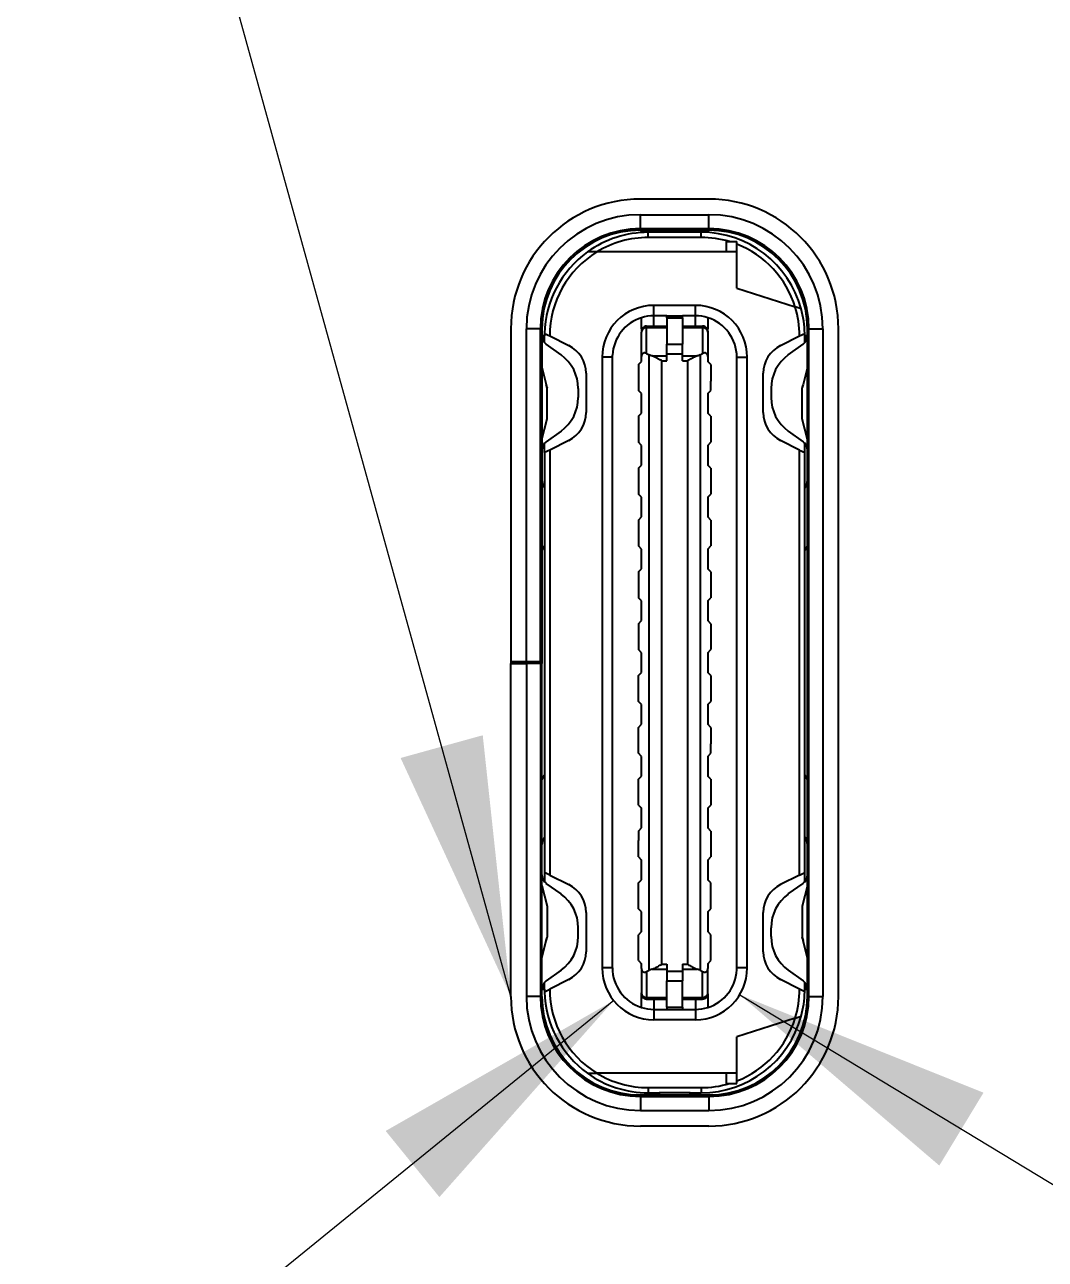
# Model space of a CAD drawing. Header units: millimetres. Extents: x 15 to 205, y 5 to 292.
# Drawn here: x 123.48 to 133.32, y 136.92 to 148.83 of the extents above; entities that cross this region are included whole.
import ezdxf

# ---------------------------------------------------------------- set-up
doc = ezdxf.new("R2010")
doc.units = ezdxf.units.MM
doc.layers.add('Annotations', color=7, linetype='Continuous')
doc.layers.add('Geometries', color=7, linetype='Continuous')
doc.dimstyles.new('ISO-25', dxfattribs={"dimtxt": 2.5, "dimasz": 2.5, "dimexe": 1.25, "dimexo": 0.625, "dimtad": 1, "dimtxsty": 'Standard', "dimcen": 2.5, "dimadec": 0, "dimazin": 0, "dimtfac": 1, "dimtmove": 0, "dimatfit": 3, "dimfxl": 1, "dimarcsym": 0})

msp = doc.modelspace()

# ---------------------------------------------------------------- linework, layer by layer
at = {"layer": 'Geometries', "linetype": 'Continuous', "lineweight": 40}
for p, q in [((130.077, 147.145), (129.417, 147.145)), ((129.417, 146.86), (129.417, 146.995)), ((129.417, 146.995), (130.077, 146.995)), ((130.077, 146.86), (130.077, 146.995)), ((129.417, 146.86), (129.417, 146.845)), ((129.417, 146.86), (130.077, 146.86)), ((129.417, 146.845), (129.597, 146.845)), ((129.597, 146.825), (129.492, 146.825)), ((129.492, 146.775), (129.492, 146.825)), ((129.597, 146.825), (129.597, 146.845)), ((129.597, 146.845), (129.897, 146.845)), ((129.897, 146.825), (129.597, 146.825)), ((129.897, 146.845), (129.897, 146.825)), ((129.897, 146.845), (130.077, 146.845)), ((130.002, 146.825), (129.897, 146.825)), ((130.002, 146.775), (130.002, 146.825)), ((130.077, 146.845), (130.077, 146.86)), ((130.002, 146.775), (129.492, 146.775)), ((130.247, 146.735), (130.275, 146.735)), ((130.247, 146.635), (130.247, 146.735)), ((130.275, 146.735), (130.347, 146.735)), ((130.347, 146.71), (130.347, 146.735)), ((130.347, 146.635), (130.347, 146.71)), ((128.996, 146.635), (128.906, 146.635)), ((130.247, 146.635), (128.996, 146.635)), ((130.347, 146.635), (130.247, 146.635)), ((130.347, 146.285), (130.347, 146.635)), ((130.347, 146.285), (130.91, 146.105)), ((129.947, 146.12), (129.547, 146.12)), ((129.547, 146.02), (129.547, 146.12)), ((129.947, 146.02), (129.947, 146.12)), ((129.427, 145.895), (129.427, 146.002)), ((129.547, 145.92), (129.547, 146.02)), ((129.672, 146.02), (129.547, 146.02)), ((129.672, 145.999), (129.672, 146.02)), ((129.672, 146.02), (129.822, 146.02)), ((129.672, 145.999), (129.672, 145.92)), ((129.672, 145.999), (129.822, 145.999)), ((129.822, 145.999), (129.822, 146.02)), ((129.947, 146.02), (129.822, 146.02)), ((129.822, 145.999), (129.822, 145.92)), ((129.947, 145.92), (129.947, 146.02)), ((130.067, 146.002), (130.067, 145.895)), ((130.967, 146.086), (130.91, 146.105)), ((128.167, 145.895), (128.167, 142.685)), ((128.452, 145.895), (128.317, 145.895)), ((128.317, 142.685), (128.317, 145.895)), ((128.467, 145.895), (128.452, 145.895)), ((128.452, 142.685), (128.452, 145.895)), ((128.467, 145.895), (128.467, 145.827)), ((129.427, 145.895), (129.427, 145.87)), ((129.477, 145.92), (129.477, 145.908)), ((129.477, 145.92), (129.547, 145.92)), ((129.477, 145.655), (129.477, 145.908)), ((129.477, 145.908), (129.672, 145.908)), ((129.547, 145.92), (129.672, 145.92)), ((129.672, 145.92), (129.672, 145.908)), ((129.672, 145.908), (129.672, 145.745)), ((129.822, 145.92), (129.947, 145.92)), ((129.822, 145.92), (129.822, 145.908)), ((129.822, 145.908), (129.822, 145.745)), ((129.822, 145.908), (130.017, 145.908)), ((129.947, 145.92), (130.017, 145.92)), ((130.017, 145.92), (130.017, 145.908)), ((130.017, 145.908), (130.017, 145.655)), ((130.067, 145.87), (130.067, 145.895)), ((131.027, 145.895), (131.042, 145.895)), ((131.027, 145.827), (131.027, 145.895)), ((131.042, 139.455), (131.042, 145.895)), ((131.042, 145.895), (131.177, 145.895)), ((131.177, 145.895), (131.177, 139.455)), ((131.327, 139.455), (131.327, 145.895)), ((128.467, 145.827), (128.467, 145.525)), ((128.477, 145.783), (128.477, 145.825)), ((128.492, 145.825), (128.477, 145.825)), ((128.492, 145.85), (128.542, 145.825)), ((128.492, 145.76), (128.492, 145.825)), ((128.542, 145.825), (128.726, 145.733)), ((129.427, 145.87), (129.427, 145.861)), ((129.427, 145.627), (129.427, 145.861)), ((130.067, 145.87), (130.067, 145.861)), ((130.067, 145.861), (130.067, 145.627)), ((130.768, 145.733), (130.952, 145.825)), ((130.952, 145.825), (131.002, 145.85)), ((131.017, 145.825), (131.002, 145.825)), ((131.002, 145.76), (131.002, 145.825)), ((131.017, 145.783), (131.017, 145.825)), ((131.027, 145.525), (131.027, 145.827)), ((128.651, 145.643), (128.509, 145.745)), ((129.477, 145.655), (129.502, 145.643)), ((129.502, 139.708), (129.502, 145.643)), ((129.672, 145.653), (129.672, 145.745)), ((129.672, 145.745), (129.822, 145.745)), ((129.672, 145.632), (129.672, 145.653)), ((129.672, 145.653), (129.822, 145.653)), ((129.822, 145.653), (129.822, 145.745)), ((129.822, 145.632), (129.822, 145.653)), ((129.992, 145.643), (130.017, 145.655)), ((129.992, 145.643), (129.992, 139.708)), ((130.843, 145.643), (130.985, 145.745)), ((128.467, 145.525), (128.467, 144.825)), ((128.467, 145.525), (128.509, 145.358)), ((129.047, 145.62), (129.047, 139.73)), ((129.147, 145.62), (129.047, 145.62)), ((129.147, 139.73), (129.147, 145.62)), ((129.397, 145.55), (129.427, 145.58)), ((129.397, 145.55), (129.397, 145.3)), ((129.427, 145.58), (129.427, 145.627)), ((129.529, 145.632), (129.672, 145.632)), ((129.622, 139.765), (129.622, 145.586)), ((129.622, 145.586), (129.672, 145.586)), ((129.672, 145.586), (129.672, 145.632)), ((129.822, 145.586), (129.822, 145.632)), ((129.822, 145.632), (129.965, 145.632)), ((129.822, 145.586), (129.872, 145.586)), ((129.872, 145.586), (129.872, 139.765)), ((130.067, 145.627), (130.067, 145.58)), ((130.097, 145.55), (130.067, 145.58)), ((130.097, 145.55), (130.097, 145.39)), ((130.347, 145.62), (130.447, 145.62)), ((130.347, 139.73), (130.347, 145.62)), ((130.447, 139.73), (130.447, 145.62)), ((131.027, 145.525), (130.985, 145.358)), ((131.027, 144.825), (131.027, 145.525)), ((128.892, 145.465), (128.892, 145.086)), ((130.602, 145.086), (130.602, 145.465)), ((128.517, 145.327), (128.509, 145.358)), ((128.517, 145.327), (128.517, 145.325)), ((128.517, 145.025), (128.517, 145.325)), ((128.817, 145.318), (128.817, 145.232)), ((129.427, 145.27), (129.397, 145.3)), ((130.067, 145.27), (130.097, 145.3)), ((130.097, 145.3), (130.097, 145.39)), ((130.677, 145.318), (130.677, 145.232)), ((130.985, 145.358), (130.977, 145.327)), ((130.977, 145.327), (130.977, 145.325)), ((130.977, 145.025), (130.977, 145.325)), ((129.427, 145.08), (129.427, 145.27)), ((130.067, 145.27), (130.067, 145.08)), ((129.397, 145.05), (129.427, 145.08)), ((129.397, 145.05), (129.397, 144.96)), ((130.097, 145.05), (130.067, 145.08)), ((130.097, 145.05), (130.097, 144.89)), ((128.467, 144.825), (128.517, 145.025)), ((129.397, 144.96), (129.397, 144.8)), ((131.027, 144.825), (130.977, 145.025)), ((128.467, 144.825), (128.467, 144.724)), ((128.651, 144.908), (128.509, 144.805)), ((128.726, 144.817), (128.542, 144.725)), ((129.427, 144.77), (129.397, 144.8)), ((130.067, 144.77), (130.097, 144.8)), ((130.097, 144.89), (130.097, 144.8)), ((130.952, 144.725), (130.768, 144.817)), ((130.843, 144.908), (130.985, 144.805)), ((131.027, 144.724), (131.027, 144.825)), ((128.467, 144.724), (128.467, 144.43)), ((128.492, 144.7), (128.492, 144.79)), ((128.542, 144.725), (128.492, 144.7)), ((128.492, 144.7), (128.492, 144.36)), ((128.542, 144.725), (128.542, 140.625)), ((129.427, 144.58), (129.427, 144.77)), ((130.067, 144.77), (130.067, 144.58)), ((130.952, 144.725), (131.002, 144.7)), ((130.952, 140.625), (130.952, 144.725)), ((131.002, 144.7), (131.002, 144.79)), ((131.002, 144.36), (131.002, 144.7)), ((131.027, 144.43), (131.027, 144.724)), ((129.397, 144.55), (129.427, 144.58)), ((130.097, 144.55), (130.067, 144.58)), ((129.397, 144.55), (129.397, 144.3)), ((130.097, 144.55), (130.097, 144.39)), ((128.467, 144.43), (128.467, 143.804)), ((128.492, 144.36), (128.48, 144.38)), ((128.492, 144.36), (128.492, 143.76)), ((130.097, 144.39), (130.097, 144.3)), ((131.002, 144.36), (131.014, 144.38)), ((131.002, 143.76), (131.002, 144.36)), ((131.027, 143.804), (131.027, 144.43)), ((129.427, 144.27), (129.397, 144.3)), ((129.427, 144.08), (129.427, 144.27)), ((130.067, 144.27), (130.097, 144.3)), ((130.067, 144.27), (130.067, 144.08)), ((129.397, 144.05), (129.427, 144.08)), ((129.397, 144.05), (129.397, 143.8)), ((130.097, 144.05), (130.067, 144.08)), ((130.097, 144.05), (130.097, 143.89)), ((130.097, 143.89), (130.097, 143.8)), ((128.467, 143.804), (128.492, 143.76)), ((128.467, 143.804), (128.467, 142.685)), ((128.492, 143.76), (128.492, 141.59)), ((129.427, 143.77), (129.397, 143.8)), ((129.427, 143.58), (129.427, 143.77)), ((130.067, 143.77), (130.097, 143.8)), ((130.067, 143.77), (130.067, 143.58)), ((131.027, 143.804), (131.002, 143.76)), ((131.002, 141.59), (131.002, 143.76)), ((131.027, 141.547), (131.027, 143.804)), ((129.397, 143.55), (129.427, 143.58)), ((129.397, 143.55), (129.397, 143.3)), ((130.097, 143.55), (130.067, 143.58)), ((130.097, 143.55), (130.097, 143.39)), ((130.097, 143.39), (130.097, 143.3)), ((129.427, 143.27), (129.397, 143.3)), ((129.427, 143.08), (129.427, 143.27)), ((130.067, 143.27), (130.097, 143.3)), ((130.067, 143.27), (130.067, 143.08)), ((129.397, 143.05), (129.427, 143.08)), ((129.397, 143.05), (129.397, 142.8)), ((130.097, 143.05), (130.067, 143.08)), ((130.097, 143.05), (130.097, 142.89)), ((129.427, 142.77), (129.397, 142.8)), ((130.067, 142.77), (130.097, 142.8)), ((130.097, 142.89), (130.097, 142.8)), ((128.167, 142.685), (128.167, 142.665)), ((128.167, 142.685), (128.317, 142.685)), ((128.167, 142.665), (128.317, 142.665)), ((128.167, 139.455), (128.167, 142.665)), ((128.317, 142.685), (128.452, 142.685)), ((128.452, 142.665), (128.317, 142.665)), ((128.317, 142.665), (128.317, 139.455)), ((128.452, 142.685), (128.467, 142.685)), ((128.452, 142.665), (128.467, 142.665)), ((128.452, 142.665), (128.452, 139.455)), ((128.467, 142.685), (128.467, 142.665)), ((128.467, 141.547), (128.467, 142.665)), ((129.427, 142.58), (129.427, 142.77)), ((130.067, 142.77), (130.067, 142.58)), ((129.397, 142.55), (129.427, 142.58)), ((129.397, 142.3), (129.397, 142.55)), ((130.097, 142.55), (130.067, 142.58)), ((130.097, 142.55), (130.097, 142.39)), ((129.427, 142.27), (129.397, 142.3)), ((130.067, 142.27), (130.097, 142.3)), ((130.097, 142.39), (130.097, 142.3)), ((129.427, 142.08), (129.427, 142.27)), ((130.067, 142.27), (130.067, 142.08)), ((129.397, 142.05), (129.427, 142.08)), ((130.097, 142.05), (130.067, 142.08)), ((129.397, 141.96), (129.397, 142.05)), ((129.397, 141.8), (129.397, 141.96)), ((130.097, 142.05), (130.097, 141.89)), ((130.097, 141.8), (130.097, 141.89)), ((129.427, 141.77), (129.397, 141.8)), ((129.427, 141.58), (129.427, 141.77)), ((130.067, 141.77), (130.097, 141.8)), ((130.067, 141.77), (130.067, 141.58)), ((128.467, 141.547), (128.492, 141.59)), ((128.492, 141.59), (128.492, 140.99)), ((131.027, 141.547), (131.002, 141.59)), ((131.002, 140.99), (131.002, 141.59)), ((128.467, 140.92), (128.467, 141.547)), ((129.397, 141.55), (129.427, 141.58)), ((129.397, 141.3), (129.397, 141.55)), ((130.097, 141.55), (130.067, 141.58)), ((130.097, 141.55), (130.097, 141.3)), ((131.027, 140.92), (131.027, 141.547)), ((129.397, 141.3), (129.427, 141.27)), ((129.427, 141.08), (129.427, 141.27)), ((130.067, 141.27), (130.097, 141.3)), ((130.067, 141.27), (130.067, 141.08)), ((128.492, 140.99), (128.48, 140.97)), ((128.492, 140.99), (128.492, 140.65)), ((129.397, 141.05), (129.427, 141.08)), ((129.397, 141.05), (129.397, 140.96)), ((130.097, 141.05), (130.067, 141.08)), ((130.097, 141.05), (130.097, 140.89)), ((131.002, 140.99), (131.014, 140.97)), ((131.002, 140.65), (131.002, 140.99)), ((128.467, 140.627), (128.467, 140.92)), ((129.397, 140.8), (129.397, 140.96)), ((130.097, 140.89), (130.097, 140.8)), ((131.027, 140.627), (131.027, 140.92)), ((129.397, 140.8), (129.427, 140.77)), ((129.427, 140.58), (129.427, 140.77)), ((130.067, 140.77), (130.097, 140.8)), ((130.067, 140.77), (130.067, 140.58)), ((128.492, 140.65), (128.492, 140.56)), ((128.542, 140.625), (128.492, 140.65)), ((130.952, 140.625), (131.002, 140.65)), ((131.002, 140.56), (131.002, 140.65)), ((128.467, 140.525), (128.467, 140.627)), ((128.467, 140.525), (128.517, 140.325)), ((128.467, 139.825), (128.467, 140.525)), ((128.651, 140.443), (128.509, 140.545)), ((128.542, 140.625), (128.726, 140.533)), ((129.397, 140.55), (129.427, 140.58)), ((129.397, 140.3), (129.397, 140.55)), ((130.097, 140.55), (130.067, 140.58)), ((130.097, 140.39), (130.097, 140.55)), ((130.952, 140.625), (130.768, 140.533)), ((130.843, 140.443), (130.985, 140.545)), ((131.027, 140.525), (130.977, 140.325)), ((131.027, 140.525), (131.027, 140.627)), ((131.027, 139.825), (131.027, 140.525)), ((128.517, 140.325), (128.517, 140.025)), ((129.427, 140.27), (129.397, 140.3)), ((130.067, 140.27), (130.097, 140.3)), ((130.097, 140.3), (130.097, 140.39)), ((130.977, 140.325), (130.977, 140.025)), ((128.892, 140.265), (128.892, 139.886)), ((129.427, 140.08), (129.427, 140.27)), ((130.067, 140.27), (130.067, 140.08)), ((130.602, 139.886), (130.602, 140.265)), ((128.817, 140.032), (128.817, 140.118)), ((129.427, 140.08), (129.397, 140.05)), ((129.397, 139.8), (129.397, 140.05)), ((130.097, 140.05), (130.067, 140.08)), ((130.097, 139.8), (130.097, 140.05)), ((130.677, 140.032), (130.677, 140.118)), ((128.467, 139.825), (128.509, 139.993)), ((128.509, 139.993), (128.517, 140.024)), ((128.517, 140.024), (128.517, 140.025)), ((130.977, 140.024), (130.977, 140.025)), ((130.977, 140.024), (130.985, 139.993)), ((131.027, 139.825), (130.985, 139.993)), ((128.467, 139.524), (128.467, 139.825)), ((129.397, 139.8), (129.427, 139.77)), ((130.067, 139.77), (130.097, 139.8)), ((131.027, 139.524), (131.027, 139.825)), ((128.651, 139.708), (128.509, 139.605)), ((129.147, 139.73), (129.047, 139.73)), ((129.427, 139.73), (129.427, 139.77)), ((129.427, 139.724), (129.427, 139.73)), ((129.427, 139.724), (129.427, 139.49)), ((129.477, 139.695), (129.502, 139.708)), ((129.477, 139.695), (129.477, 139.443)), ((129.529, 139.718), (129.672, 139.718)), ((129.622, 139.765), (129.672, 139.765)), ((129.672, 139.765), (129.672, 139.718)), ((129.672, 139.718), (129.672, 139.698)), ((129.672, 139.698), (129.672, 139.605)), ((129.672, 139.698), (129.822, 139.698)), ((129.822, 139.765), (129.822, 139.718)), ((129.822, 139.765), (129.872, 139.765)), ((129.822, 139.718), (129.822, 139.698)), ((129.822, 139.718), (129.965, 139.718)), ((129.822, 139.698), (129.822, 139.605)), ((129.992, 139.708), (130.017, 139.695)), ((130.017, 139.443), (130.017, 139.695)), ((130.067, 139.77), (130.067, 139.724)), ((130.067, 139.49), (130.067, 139.724)), ((130.447, 139.73), (130.347, 139.73)), ((130.843, 139.708), (130.985, 139.605)), ((128.477, 139.525), (128.477, 139.568)), ((128.492, 139.525), (128.492, 139.59)), ((128.726, 139.617), (128.542, 139.525)), ((129.672, 139.443), (129.672, 139.605)), ((129.672, 139.605), (129.822, 139.605)), ((129.822, 139.443), (129.822, 139.605)), ((130.952, 139.525), (130.768, 139.617)), ((131.002, 139.525), (131.002, 139.59)), ((131.017, 139.525), (131.017, 139.568)), ((128.452, 139.455), (128.317, 139.455)), ((128.467, 139.455), (128.452, 139.455)), ((128.467, 139.455), (128.467, 139.524)), ((128.477, 139.525), (128.492, 139.525)), ((128.492, 139.5), (128.542, 139.525)), ((129.427, 139.48), (129.427, 139.49)), ((129.427, 139.455), (129.427, 139.48)), ((129.427, 139.349), (129.427, 139.455)), ((129.477, 139.43), (129.477, 139.443)), ((129.477, 139.443), (129.672, 139.443)), ((129.672, 139.43), (129.672, 139.443)), ((129.822, 139.43), (129.822, 139.443)), ((129.822, 139.443), (130.017, 139.443)), ((130.017, 139.43), (130.017, 139.443)), ((130.067, 139.48), (130.067, 139.49)), ((130.067, 139.48), (130.067, 139.455)), ((130.067, 139.455), (130.067, 139.349)), ((131.002, 139.5), (130.952, 139.525)), ((131.002, 139.525), (131.017, 139.525)), ((131.027, 139.455), (131.027, 139.524)), ((131.027, 139.455), (131.042, 139.455)), ((131.042, 139.455), (131.177, 139.455)), ((129.477, 139.43), (129.547, 139.43)), ((129.547, 139.43), (129.547, 139.33)), ((129.547, 139.43), (129.672, 139.43)), ((129.547, 139.33), (129.547, 139.23)), ((129.547, 139.33), (129.672, 139.33)), ((129.672, 139.352), (129.672, 139.43)), ((129.672, 139.352), (129.672, 139.33)), ((129.672, 139.352), (129.822, 139.352)), ((129.672, 139.33), (129.822, 139.33)), ((129.822, 139.43), (129.947, 139.43)), ((129.822, 139.352), (129.822, 139.43)), ((129.822, 139.352), (129.822, 139.33)), ((129.822, 139.33), (129.947, 139.33)), ((129.947, 139.43), (129.947, 139.33)), ((129.947, 139.43), (130.017, 139.43)), ((129.947, 139.33), (129.947, 139.23)), ((129.947, 139.23), (129.547, 139.23)), ((130.91, 139.246), (130.347, 139.065)), ((130.91, 139.246), (130.967, 139.264)), ((130.347, 138.715), (130.347, 139.065)), ((128.906, 138.715), (128.996, 138.715)), ((130.247, 138.715), (128.996, 138.715)), ((130.247, 138.615), (130.247, 138.715)), ((130.347, 138.715), (130.247, 138.715)), ((130.247, 138.615), (130.275, 138.615)), ((130.275, 138.615), (130.347, 138.615)), ((130.347, 138.64), (130.347, 138.715)), ((130.347, 138.615), (130.347, 138.64)), ((129.417, 138.491), (129.417, 138.505)), ((129.417, 138.505), (129.597, 138.505)), ((129.417, 138.491), (130.077, 138.491)), ((129.417, 138.491), (129.417, 138.355)), ((129.492, 138.575), (129.492, 138.525)), ((129.492, 138.575), (130.002, 138.575)), ((129.492, 138.525), (129.597, 138.525)), ((129.597, 138.525), (129.597, 138.505)), ((129.897, 138.525), (129.597, 138.525)), ((129.597, 138.505), (129.897, 138.505)), ((129.897, 138.505), (129.897, 138.525)), ((129.897, 138.525), (130.002, 138.525)), ((129.897, 138.505), (130.077, 138.505)), ((130.002, 138.575), (130.002, 138.525)), ((130.077, 138.505), (130.077, 138.491)), ((130.077, 138.491), (130.077, 138.355)), ((129.417, 138.355), (130.077, 138.355)), ((130.077, 138.205), (129.417, 138.205))]:
    msp.add_line(p, q, dxfattribs=at)
at = {"layer": 'Geometries', "linetype": 'Continuous', "lineweight": 40, "flags": 128}
for points in [[(129.147, 145.62), (129.147, 145.634), (129.148, 145.64)], [(129.477, 145.655), (129.473, 145.657), (129.468, 145.659), (129.463, 145.66), (129.459, 145.661), (129.455, 145.661), (129.451, 145.661), (129.448, 145.66), (129.445, 145.659), (129.442, 145.657), (129.439, 145.656), (129.437, 145.654), (129.435, 145.652), (129.433, 145.65), (129.432, 145.647), (129.431, 145.645), (129.429, 145.642), (129.429, 145.639), (129.428, 145.636), (129.427, 145.632), (129.427, 145.627)], [(129.529, 145.632), (129.521, 145.635), (129.515, 145.637), (129.508, 145.64), (129.502, 145.643)], [(129.992, 145.643), (129.986, 145.64), (129.979, 145.637), (129.973, 145.635), (129.965, 145.632)], [(130.067, 145.627), (130.067, 145.632), (130.066, 145.636), (130.065, 145.639), (130.065, 145.642), (130.063, 145.645), (130.062, 145.647), (130.061, 145.65), (130.059, 145.652), (130.057, 145.654), (130.055, 145.656), (130.052, 145.657), (130.049, 145.659), (130.046, 145.66), (130.043, 145.661), (130.039, 145.661), (130.035, 145.661), (130.031, 145.66), (130.026, 145.659), (130.021, 145.657), (130.017, 145.655)], [(129.622, 145.586), (129.62, 145.587), (129.613, 145.591), (129.605, 145.596), (129.596, 145.601), (129.587, 145.605), (129.579, 145.61), (129.57, 145.615), (129.562, 145.619), (129.555, 145.622), (129.548, 145.625), (129.542, 145.628), (129.535, 145.63), (129.529, 145.632)], [(129.965, 145.632), (129.959, 145.63), (129.952, 145.628), (129.946, 145.625), (129.939, 145.622), (129.932, 145.619), (129.924, 145.615), (129.915, 145.61), (129.907, 145.605), (129.898, 145.601), (129.889, 145.596), (129.881, 145.591), (129.874, 145.587), (129.872, 145.586)], [(129.427, 139.724), (129.427, 139.719), (129.428, 139.714), (129.429, 139.711), (129.429, 139.709), (129.431, 139.706), (129.432, 139.703), (129.433, 139.701), (129.435, 139.699), (129.437, 139.697), (129.439, 139.695), (129.442, 139.693), (129.445, 139.692), (129.448, 139.691), (129.451, 139.69), (129.455, 139.69), (129.459, 139.69), (129.463, 139.69), (129.468, 139.692), (129.473, 139.693), (129.477, 139.695)], [(129.529, 139.718), (129.521, 139.716), (129.515, 139.713), (129.508, 139.711), (129.502, 139.708)], [(129.529, 139.718), (129.535, 139.72), (129.542, 139.723), (129.548, 139.725), (129.555, 139.729), (129.562, 139.732), (129.57, 139.736), (129.579, 139.741), (129.587, 139.745), (129.596, 139.75), (129.605, 139.755), (129.613, 139.76), (129.62, 139.764), (129.622, 139.765)], [(129.872, 139.765), (129.874, 139.764), (129.883, 139.758), (129.893, 139.753), (129.902, 139.748), (129.911, 139.743), (129.92, 139.738), (129.929, 139.733), (129.936, 139.73), (129.943, 139.727), (129.949, 139.724), (129.956, 139.721), (129.962, 139.719), (129.965, 139.718)], [(129.992, 139.708), (129.986, 139.711), (129.979, 139.713), (129.973, 139.716), (129.965, 139.718)], [(130.017, 139.695), (130.021, 139.693), (130.026, 139.692), (130.031, 139.69), (130.035, 139.69), (130.039, 139.69), (130.043, 139.69), (130.046, 139.691), (130.049, 139.692), (130.052, 139.693), (130.055, 139.695), (130.057, 139.697), (130.059, 139.699), (130.061, 139.701), (130.062, 139.703), (130.063, 139.706), (130.065, 139.709), (130.065, 139.711), (130.066, 139.714), (130.067, 139.719), (130.067, 139.724)], [(130.347, 139.71), (130.347, 139.717), (130.347, 139.73)]]:
    msp.add_lwpolyline(points, dxfattribs=at)
at = {"layer": 'Geometries', "linetype": 'Continuous', "lineweight": 40}
for centre, radius, start, end in [((129.417, 145.895), 1.25, 90, 180), ((130.077, 145.895), 1.25, 0, 90), ((129.417, 145.895), 1.1, 90, 180), ((130.077, 145.895), 1.1, 0, 90), ((129.417, 145.895), 0.965, 90, 180), ((129.417, 145.895), 0.95, 90, 180), ((129.492, 145.825), 1, 90, 125.9041), ((130.002, 145.825), 1, 15.125, 90), ((130.077, 145.895), 0.965, 0, 90), ((130.077, 145.895), 0.95, 0, 90), ((129.492, 145.825), 0.95, 90, 121.5009), ((130.002, 145.825), 0.95, 73.3144, 90), ((130.002, 145.825), 0.95, 17.0996, 68.7057), ((129.492, 145.825), 1, 125.9041, 178.5763), ((129.492, 145.825), 0.95, 121.5009, 180), ((129.547, 145.62), 0.5, 90, 180), ((129.947, 145.62), 0.5, 0, 90), ((129.547, 145.62), 0.4, 107.4576, 177.136), ((129.547, 145.62), 0.4, 90, 107.4576), ((129.947, 145.62), 0.4, 72.5424, 90), ((129.947, 145.62), 0.4, 0, 72.5424), ((130.002, 145.825), 0.95, 0, 17.0996), ((130.002, 145.825), 1, 1.4237, 15.125), ((129.547, 145.62), 0.3, 111.6974, 113.5782), ((129.477, 145.87), 0.05, 144.9076, 180), ((129.477, 145.87), 0.05, 90, 144.9076), ((130.017, 145.87), 0.05, 35.0924, 90), ((129.947, 145.62), 0.3, 66.4218, 68.3026), ((130.017, 145.87), 0.05, 0, 35.0924), ((128.567, 145.827), 0.1, 180, 205.8419), ((128.567, 145.827), 0.1, 205.8419, 221.4096), ((129.492, 145.825), 1, 178.5763, 180), ((128.567, 145.827), 0.1, 221.4096, 234.2266), ((130.927, 145.827), 0.1, 305.7734, 318.5904), ((130.002, 145.825), 1, 0, 1.4237), ((130.927, 145.827), 0.1, 318.5904, 334.1581), ((130.927, 145.827), 0.1, 334.1581, 0), ((128.417, 145.318), 0.4, 0, 54.2266), ((128.592, 145.465), 0.3, 0, 63.4349), ((130.902, 145.465), 0.3, 116.5651, 180), ((131.077, 145.318), 0.4, 125.7734, 180), ((128.417, 145.318), 0.1, 4.8208, 23.2517), ((131.077, 145.318), 0.1, 156.7483, 175.1792), ((128.417, 145.232), 0.4, 305.7734, 0), ((131.077, 145.232), 0.4, 180, 234.2266), ((128.592, 145.086), 0.3, 296.5651, 0), ((130.902, 145.086), 0.3, 180, 243.4349), ((128.567, 144.724), 0.1, 125.7734, 138.5904), ((130.927, 144.724), 0.1, 41.4096, 54.2266), ((128.567, 144.724), 0.1, 138.5904, 180), ((130.927, 144.724), 0.1, 0, 41.4096), ((128.567, 144.43), 0.1, 180, 210), ((130.927, 144.43), 0.1, 330, 0), ((128.567, 140.92), 0.1, 150, 180), ((130.927, 140.92), 0.1, 0, 30), ((128.567, 140.627), 0.1, 180, 221.4096), ((128.567, 140.627), 0.1, 221.4096, 234.2266), ((128.592, 140.265), 0.3, 0, 63.4349), ((130.902, 140.265), 0.3, 116.5651, 180), ((130.927, 140.627), 0.1, 305.7734, 318.5904), ((130.927, 140.627), 0.1, 318.5904, 0), ((128.417, 140.118), 0.4, 0, 54.2266), ((131.077, 140.118), 0.4, 125.7734, 180), ((128.417, 140.032), 0.1, 336.7483, 355.1792), ((128.417, 140.032), 0.4, 305.7734, 0), ((131.077, 140.032), 0.4, 180, 234.2266), ((131.077, 140.032), 0.1, 184.8208, 203.2517), ((128.592, 139.886), 0.3, 296.5651, 0), ((130.902, 139.886), 0.3, 180, 243.4349), ((129.547, 139.73), 0.5, 180, 270), ((129.547, 139.73), 0.4, 180, 252.5424), ((129.947, 139.73), 0.5, 270, 0), ((129.947, 139.73), 0.4, 287.4576, 357.136), ((128.567, 139.524), 0.1, 154.1581, 180), ((128.567, 139.524), 0.1, 138.5904, 154.1581), ((128.567, 139.524), 0.1, 125.7734, 138.5904), ((130.927, 139.524), 0.1, 41.4096, 54.2266), ((130.927, 139.524), 0.1, 25.8419, 41.4096), ((130.927, 139.524), 0.1, 0, 25.8419), ((129.417, 139.455), 1.25, 180, 270), ((129.417, 139.455), 1.1, 180, 270), ((129.417, 139.455), 0.965, 180, 270), ((129.417, 139.455), 0.95, 180, 270), ((129.492, 139.525), 1, 180, 181.4237), ((129.492, 139.525), 1, 181.4237, 234.0959), ((129.492, 139.525), 0.95, 180, 238.4991), ((129.477, 139.48), 0.05, 180, 215.0924), ((129.547, 139.73), 0.3, 246.4218, 248.3026), ((129.477, 139.48), 0.05, 215.0924, 270), ((130.017, 139.48), 0.05, 270, 324.9076), ((130.017, 139.48), 0.05, 324.9076, 0), ((129.947, 139.73), 0.3, 291.6974, 293.5782), ((130.077, 139.455), 0.965, 270, 0), ((130.077, 139.455), 1.25, 270, 0), ((130.077, 139.455), 0.95, 270, 0), ((130.077, 139.455), 1.1, 270, 0), ((130.002, 139.525), 0.95, 342.9004, 0), ((130.002, 139.525), 1, 344.875, 358.5763), ((130.002, 139.525), 1, 358.5763, 0), ((129.547, 139.73), 0.4, 252.5424, 270), ((129.947, 139.73), 0.4, 270, 287.4576), ((130.002, 139.525), 1, 270, 344.875), ((130.002, 139.525), 0.95, 291.2943, 342.9004), ((129.492, 139.525), 1, 234.0959, 270), ((129.492, 139.525), 0.95, 238.4991, 270), ((130.002, 139.525), 0.95, 270, 286.6856)]:
    msp.add_arc(centre, radius, start, end, dxfattribs=at)
for centre, major_axis, start_param, end_param in [((129.477, 145.861), (-0.05, 0), 4.712389, 6.283185), ((130.017, 145.861), (0.05, 0), 0, 1.570796), ((129.477, 139.49), (-0.05, 0), 0, 1.570796), ((130.017, 139.49), (0.05, 0), 4.712389, 6.283185)]:
    msp.add_ellipse(centre, major_axis=major_axis, ratio=0.936329, start_param=start_param, end_param=end_param, dxfattribs=at)

# ---------------------------------------------------------------- leaders
at = {"layer": 'Annotations', "linetype": 'Continuous', "lineweight": 15}
for points in [[(128.167, 139.455), (118.517, 174.303)], [(130.375, 139.471), (142.693, 132.004)], [(129.159, 139.415), (117.468, 129.916)]]:
    msp.add_leader(points, dimstyle='ISO-25', dxfattribs=at)

doc.saveas('drawing.dxf')
